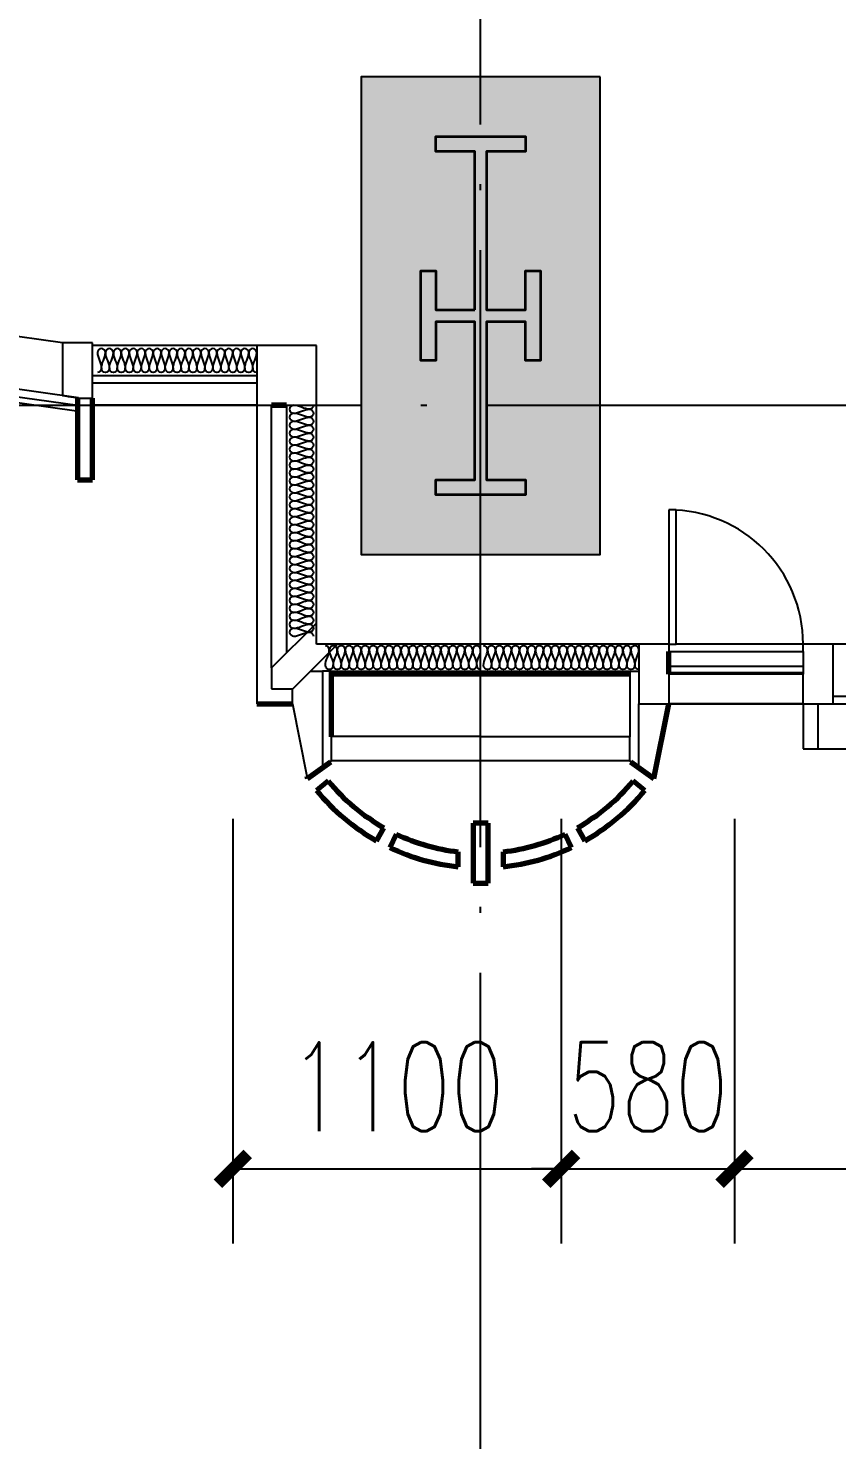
# Model space of a CAD drawing. Header units: millimetres. Extents: x 11476074 to 24729458, y -1239991 to 2813188.
# Drawn here: x 12563282 to 12565989, y 360649 to 365376 of the extents above; entities that cross this region are included whole.
import ezdxf

# ---------------------------------------------------------------- set-up
doc = ezdxf.new("R2010")
doc.units = ezdxf.units.MM
doc.header["$LTSCALE"] = 1000
doc.linetypes.add('DOTE', pattern=[2.42, 2, -0.2, 0.02, -0.2])
for name, color, linetype in [('A-ANNO-DIMS', 3, 'Continuous'), ('A-AXIS', 18, 'DOTE'), ('A-DETL-0001', 1, 'Continuous'), ('A-GLAZ', 4, 'Continuous'), ('G-RCZ-CONLine', 5, 'Continuous'), ('PUB_HATCH', 8, 'Continuous'), ('排水沟', 133, 'Continuous')]:
    doc.layers.add(name, color=color, linetype=linetype)
for name, color, linetype, lineweight in [('A-GENM', 2, 'Continuous', 70), ('A-GENM-PROJ', 2, 'Continuous', 25), ('A-GLAZ-PROJ', 2, 'Continuous', 25), ('钢柱', 51, 'Continuous', 35)]:
    doc.layers.add(name, color=color, linetype=linetype, lineweight=lineweight)
doc.styles.add('_TCH_DIM_T3', font='SIMPLEX', dxfattribs={"width": 0.705882, "bigfont": 'GBCBIG'})
doc.dimstyles.new('_TCH_ARCH&&100', dxfattribs={"dimtxt": 297.5, "dimasz": 100, "dimexe": 250, "dimexo": 300, "dimgap": 126.25, "dimtad": 1, "dimdec": 0, "dimzin": 0, "dimdsep": 46, "dimtxsty": '_TCH_DIM_T3', "dimblk": 'ARCHTICK', "dimcen": 0.09, "dimclrt": 7, "dimazin": 2, "dimtfac": 1, "dimtdec": 0, "dimtix": 1, "dimtmove": 2, "dimatfit": 3, "dimfxl": 0, "dimtolj": 1, "dimtzin": 0, "dimarcsym": 0})

# ---------------------------------------------------------------- blocks, each defined once
blk = doc.blocks.new('_ArchTick')
at = {"color": 0, "linetype": 'ByBlock', "const_width": 0.4}
blk.add_lwpolyline([(-0.5, -0.5), (0.5, 0.5)], dxfattribs=at)
blk = doc.blocks.new('*D5750')
at = {"layer": 'A-ANNO-DIMS', "color": 0, "lineweight": -2, "transparency": 16777216}
for p, q in [((12564246.9, 665133.9), (12564246.9, 663712.4)), ((12565346.7, 665133.9), (12565346.7, 663712.4)), ((12564246.9, 663962.4), (12565346.7, 663962.4))]:
    blk.add_line(p, q, dxfattribs=at)
at = {"layer": 'Defpoints', "color": 0, "transparency": 16777216}
for p in [(12564246.9, 665433.9), (12565346.7, 665433.9), (12565346.7, 663962.4)]:
    blk.add_point(p, dxfattribs=at)
at = {"layer": 'A-ANNO-DIMS', "color": 0, "lineweight": -2, "transparency": 16777216, "xscale": 100, "yscale": 100, "zscale": 100, "rotation": 180}
blk.add_blockref('_ArchTick', (12564246.9, 663962.4), dxfattribs=at)
at = {"layer": 'A-ANNO-DIMS', "color": 0, "lineweight": -2, "transparency": 16777216, "xscale": 100, "yscale": 100, "zscale": 100}
blk.add_blockref('_ArchTick', (12565346.7, 663962.4), dxfattribs=at)
at = {"layer": 'A-ANNO-DIMS', "color": 7, "transparency": 16777216, "insert": (12564796.8, 664237.4), "char_height": 297.5, "attachment_point": 5, "style": '_TCH_DIM_T3'}
blk.add_mtext('\\A1;1100', dxfattribs=at)
blk = doc.blocks.new('*D5751')
at = {"layer": 'A-ANNO-DIMS', "color": 0, "lineweight": -2, "transparency": 16777216}
for p, q in [((12565346.7, 665133.9), (12565346.7, 663712.4)), ((12565926.8, 665133.9), (12565926.8, 663712.4)), ((12565346.7, 663962.4), (12565246.7, 663962.4)), ((12565346.7, 663962.4), (12565926.8, 663962.4)), ((12565926.8, 663962.4), (12566026.8, 663962.4))]:
    blk.add_line(p, q, dxfattribs=at)
at = {"layer": 'Defpoints', "color": 0, "transparency": 16777216}
for p in [(12565346.7, 665433.9), (12565926.8, 665433.9), (12565926.8, 663962.4)]:
    blk.add_point(p, dxfattribs=at)
at = {"layer": 'A-ANNO-DIMS', "color": 0, "lineweight": -2, "transparency": 16777216, "xscale": 100, "yscale": 100, "zscale": 100}
blk.add_blockref('_ArchTick', (12565346.7, 663962.4), dxfattribs=at)
at = {"layer": 'A-ANNO-DIMS', "color": 0, "lineweight": -2, "transparency": 16777216, "xscale": 100, "yscale": 100, "zscale": 100, "rotation": 180}
blk.add_blockref('_ArchTick', (12565926.8, 663962.4), dxfattribs=at)
at = {"layer": 'A-ANNO-DIMS', "color": 7, "transparency": 16777216, "insert": (12565636.8, 664237.4), "char_height": 297.5, "attachment_point": 5, "style": '_TCH_DIM_T3'}
blk.add_mtext('\\A1;580', dxfattribs=at)
blk = doc.blocks.new('*D5752')
at = {"layer": 'A-ANNO-DIMS', "color": 0, "lineweight": -2, "transparency": 16777216}
for p, q in [((12565926.8, 665133.9), (12565926.8, 663712.4)), ((12567726.9, 665133.9), (12567726.9, 663712.4)), ((12565926.8, 663962.4), (12567726.9, 663962.4))]:
    blk.add_line(p, q, dxfattribs=at)
at = {"layer": 'Defpoints', "color": 0, "transparency": 16777216}
for p in [(12565926.8, 665433.9), (12567726.9, 665433.9), (12567726.9, 663962.4)]:
    blk.add_point(p, dxfattribs=at)
at = {"layer": 'A-ANNO-DIMS', "color": 0, "lineweight": -2, "transparency": 16777216, "xscale": 100, "yscale": 100, "zscale": 100, "rotation": 180}
blk.add_blockref('_ArchTick', (12565926.8, 663962.4), dxfattribs=at)
at = {"layer": 'A-ANNO-DIMS', "color": 0, "lineweight": -2, "transparency": 16777216, "xscale": 100, "yscale": 100, "zscale": 100}
blk.add_blockref('_ArchTick', (12567726.9, 663962.4), dxfattribs=at)
at = {"layer": 'A-ANNO-DIMS', "color": 7, "transparency": 16777216, "insert": (12566826.9, 664237.4), "char_height": 297.5, "attachment_point": 5, "style": '_TCH_DIM_T3'}
blk.add_mtext('\\A1;1800', dxfattribs=at)
blk = doc.blocks.new('FO-Exterior Column FULL - FO-Exterior Column FULL-V22-850_L52 HOTEL')
at = {"layer": 'A-GENM'}
for p, q in [((630, 100.1), (630, 175.3)), ((-500, 110.1), (-500, 100.4)), ((-500, -109.6), (-500, 110.1)), ((-500, 100.4), (500, 100.4)), ((580.2, -249.1), (630, 0.1)), ((-580.2, -249.1), (-502.1, -193.8)), ((502.1, -193.8), (580.2, -249.1)), ((-581.7, -241.4), (-580.2, -249.1)), ((-510.9, -257.6), (-549.6, -289.3)), ((549.6, -289.3), (510.9, -257.6)), ((-348.5, -458), (-324, -414.4)), ((25, -399.6), (-25, -399.6)), ((-25, -399.6), (-25, -599.6)), ((25, -599.6), (25, -399.6)), ((324, -414.4), (348.5, -458)), ((-282.7, -435.7), (-304, -480.9)), ((304, -480.9), (282.7, -435.7)), ((-75, -545.2), (-75, -494.9)), ((75, -494.9), (75, -545.2)), ((-25, -599.6), (25, -599.6))]:
    blk.add_line(p, q, dxfattribs=at)
for radius, start, end in [(661.1, 219.3893, 240.6554), (661.1, 299.3446, 320.6107), (711.1, 219.3894, 240.6554), (711.1, 299.3446, 320.6106), (661.1, 244.6842, 263.483), (661.1, 276.517, 295.3158), (711.1, 244.6842, 263.943), (711.1, 276.057, 295.3158)]:
    blk.add_arc((0, 161.9), radius, start, end, dxfattribs=at)
blk = doc.blocks.new('FO-Vision _ Louver_updated - 150 Spacing -HOTEL 1000 SPAN-4956676-850_L52 HOTEL')
at = {"layer": 'A-GENM-PROJ'}
blk.add_line((675, 0), (1125, 0), dxfattribs=at)
at = {"layer": 'A-GLAZ'}
for p, q in [((675, 150), (625, 150)), ((625, 150), (625, -0.1)), ((675, -0.1), (675, 150)), ((625, 0), (-1175, 0)), ((-1175, 0), (-1175, -25)), ((-1125, -25), (-1175, -25)), ((-1175, -25), (575, -25)), ((1125, -105), (675, -105)), ((675, -125), (1125, -125))]:
    blk.add_line(p, q, dxfattribs=at)
at = {"layer": 'A-GLAZ-PROJ'}
for p, q in [((-1175, 0), (-1175, 150)), ((625, 150), (-1175, 150)), ((-1125, -200), (575, -200))]:
    blk.add_line(p, q, dxfattribs=at)
blk = doc.blocks.new('FO-CORNER LOUVERS - FO-CORNER LOUVERS 1000-5059423-850_L52 HOTEL')
at = {"layer": 'A-GENM'}
for p, q in [((-600, -74.6), (-600, -350)), ((-550, -350), (-550, -75.7)), ((50, -99.9), (100, -99.9)), ((100, -99.9), (50, -99.9)), ((-600, -350), (-550, -350)), ((0, -1099.9), (120.3, -1099.9))]:
    blk.add_line(p, q, dxfattribs=at)
at = {"layer": 'A-GENM-PROJ'}
for p, q in [((-550, -24.9), (0, -24.9)), ((0, -99.9), (-550, -99.9))]:
    blk.add_line(p, q, dxfattribs=at)
blk = doc.blocks.new('FO-Vision Panels-Corner - Regular 2-4578217-850_L52 HOTEL')
at = {"layer": 'A-GLAZ-PROJ'}
for p, q in [((-845.4, 0), (-845.4, 20)), ((-845.4, 20), (845.4, 20)), ((845.4, 20), (845.4, 0))]:
    blk.add_line(p, q, dxfattribs=at)
blk = doc.blocks.new('FO-Vision Panels-Corner - Regular 2-V24-850_L52 HOTEL')
at = {"layer": 'A-GLAZ'}
for p, q in [((845.4, 0), (-845.4, 0)), ((-845.4, 0), (-845.4, -25)), ((845.4, -25), (845.4, 0)), ((-810.4, -25), (-845.4, -25)), ((-845.4, -25), (845.4, -25)), ((845.4, -25), (810.4, -25)), ((845.4, -26.4), (845.4, -25))]:
    blk.add_line(p, q, dxfattribs=at)
at = {"layer": 'A-GLAZ-PROJ'}
for p, q in [((-845.4, 0), (-845.4, 20)), ((-845.4, 20), (845.4, 20)), ((845.4, 20), (845.4, 0)), ((-766.6, -200), (766.6, -200))]:
    blk.add_line(p, q, dxfattribs=at)
blk = doc.blocks.new('GP_POLY FOSHAN_SHELL_rvt-2-200_L05-13_ 16-25')
at = {"layer": 'A-DETL-0001'}
for p, q in [((-56500, 17709.2), (-56600, 17709.2)), ((-56600, 17709.2), (-56600, 17532.4)), ((-56500, 17524.3), (-56500, 17709.2)), ((-55950, 17699.9), (-56500, 17699.9)), ((-55750, 17700), (-55950, 17700)), ((-55950, 17700), (-55950, 17500)), ((-55750, 17500), (-55750, 17700)), ((-56500, 17600), (-55950, 17600)), ((-56600, 17532.4), (-56542.5, 17524.3)), ((-56542.5, 17524.3), (-56500, 17524.3)), ((-55950, 17500), (-55750, 17500)), ((-55950, 17500), (-55950, 16500.1)), ((-55900, 16620.7), (-55900, 17500)), ((-55850, 17500), (-55850, 16670.8)), ((-55750, 16770.8), (-55750, 17500)), ((-54569.9, 17149.9), (-54569.9, 16700)), ((-54545.1, 17149.9), (-54569.9, 17149.9)), ((-54545.1, 16700), (-54545.1, 17149.9)), ((-55750, 16770.8), (-55900, 16620.7)), ((-55750, 16700), (-55750, 16770.8)), ((-55829.2, 16550.1), (-55679.2, 16700)), ((-55679.2, 16700), (-55750, 16700)), ((-55199.9, 16700), (-55679.2, 16700)), ((-54670, 16700), (-55199.9, 16700)), ((-54570, 16700), (-54670, 16700)), ((-54670, 16700), (-54670, 16500)), ((-54570, 16700), (-54570, 16675.3)), ((-54569.9, 16700), (-54545.1, 16700)), ((-54120, 16700), (-54545.1, 16700)), ((-54020, 16700), (-54120, 16700)), ((-54120, 16675.3), (-54120, 16700)), ((-54020, 16500), (-54020, 16700)), ((-54570, 16600), (-54570, 16675.3)), ((-54570, 16675.3), (-54120, 16675.3)), ((-54120, 16675.3), (-54120, 16600)), ((-55900, 16620.7), (-55900, 16550.1)), ((-55769.2, 16610), (-55729.9, 16610)), ((-55700, 16610), (-55729.9, 16610)), ((-55729.9, 16610), (-55729.9, 16286.6)), ((-55700, 16610), (-55199.9, 16610)), ((-55700, 16390.4), (-55700, 16610)), ((-55199.9, 16610), (-54670, 16610)), ((-54699.9, 16610), (-54699.9, 16390.3)), ((-54120, 16600), (-54570, 16600)), ((-54570, 16600), (-54570, 16500)), ((-54120, 16500), (-54120, 16600)), ((-55900, 16550.1), (-55829.2, 16550.1)), ((-55829.9, 16500.1), (-55829.9, 16550.1)), ((-55950, 16500.1), (-55829.9, 16500.1)), ((-55829.9, 16500.4), (-55781.6, 16258.5)), ((-54670, 16286.6), (-54670, 16500)), ((-54670, 16500), (-54570, 16500)), ((-54570, 16500), (-54120, 16500)), ((-54120, 16500), (-54020, 16500)), ((-55200, 16390.4), (-55700, 16390.4)), ((-55700, 16390.4), (-55700, 16310.4)), ((-54699.9, 16390.3), (-55199.9, 16390.3)), ((-54699.9, 16310.3), (-54699.9, 16390.3)), ((-55729.9, 16286.6), (-55700, 16307.8)), ((-55700, 16307.8), (-55700, 16310.4)), ((-55700, 16310.4), (-55200, 16310.4)), ((-55199.9, 16310.3), (-54699.9, 16310.3)), ((-54699.9, 16310.3), (-54699.9, 16307.8)), ((-54699.9, 16307.8), (-54670, 16286.6)), ((-55773.8, 16255.4), (-55729.9, 16286.5))]:
    blk.add_line(p, q, dxfattribs=at)
for centre, radius, start, end in [((-54570, 16700), 449.9, 0, 89.9851), ((-55776.7, 16259.5), 5, 191.2853, 305.3214)]:
    blk.add_arc(centre, radius, start, end, dxfattribs=at)
for points in [[(-56456.7, 17676.6), (-56456.7, 17682.9), (-56470, 17697), (-56483.3, 17682.9), (-56483.3, 17676.6)], [(-56430, 17676.6), (-56430, 17682.9), (-56443.3, 17697), (-56456.7, 17682.9), (-56456.7, 17676.6)], [(-56403.3, 17676.6), (-56403.3, 17682.9), (-56416.7, 17697), (-56430, 17682.9), (-56430, 17676.6)], [(-56376.7, 17676.6), (-56376.7, 17682.9), (-56390, 17697), (-56403.3, 17682.9), (-56403.3, 17676.6)], [(-56350, 17676.6), (-56350, 17682.9), (-56363.3, 17697), (-56376.7, 17682.9), (-56376.7, 17676.6)], [(-56323.3, 17676.6), (-56323.3, 17682.9), (-56336.7, 17697), (-56350, 17682.9), (-56350, 17676.6)], [(-56296.7, 17676.6), (-56296.7, 17682.9), (-56310, 17697), (-56323.3, 17682.9), (-56323.3, 17676.6)], [(-56270, 17676.6), (-56270, 17682.9), (-56283.3, 17697), (-56296.7, 17682.9), (-56296.7, 17676.6)], [(-56243.3, 17676.6), (-56243.3, 17682.9), (-56256.7, 17697), (-56270, 17682.9), (-56270, 17676.6)], [(-56216.7, 17676.6), (-56216.7, 17682.9), (-56230, 17697), (-56243.3, 17682.9), (-56243.3, 17676.6)], [(-56190, 17676.6), (-56190, 17682.9), (-56203.3, 17697), (-56216.7, 17682.9), (-56216.7, 17676.6)], [(-56163.3, 17676.6), (-56163.3, 17682.9), (-56176.7, 17697), (-56190, 17682.9), (-56190, 17676.6)], [(-56136.7, 17676.6), (-56136.7, 17682.9), (-56150, 17697), (-56163.3, 17682.9), (-56163.3, 17676.6)], [(-56110, 17676.6), (-56110, 17682.9), (-56123.3, 17697), (-56136.7, 17682.9), (-56136.7, 17676.6)], [(-56083.3, 17676.6), (-56083.3, 17682.9), (-56096.7, 17697), (-56110, 17682.9), (-56110, 17676.6)], [(-56056.7, 17676.6), (-56056.7, 17682.9), (-56070, 17697), (-56083.3, 17682.9), (-56083.3, 17676.6)], [(-56030, 17676.6), (-56030, 17682.9), (-56043.3, 17697), (-56056.7, 17682.9), (-56056.7, 17676.6)], [(-56003.3, 17676.6), (-56003.3, 17682.9), (-56016.7, 17697), (-56030, 17682.9), (-56030, 17676.6)], [(-55976.7, 17676.6), (-55976.7, 17682.9), (-55990, 17697), (-56003.3, 17682.9), (-56003.3, 17676.6)], [(-55950, 17676.6), (-55950, 17682.9), (-55963.3, 17697), (-55976.7, 17682.9), (-55976.7, 17676.6)], [(-56483.3, 17676.6), (-56483.3, 17658.3), (-56470, 17641.6), (-56470, 17623.3)], [(-56470, 17623.3), (-56470, 17641.6), (-56456.7, 17658.3), (-56456.7, 17676.6)], [(-56456.7, 17676.6), (-56456.7, 17658.3), (-56443.3, 17641.6), (-56443.3, 17623.3)], [(-56443.3, 17623.3), (-56443.3, 17641.6), (-56430, 17658.3), (-56430, 17676.6)], [(-56430, 17676.6), (-56430, 17658.3), (-56416.7, 17641.6), (-56416.7, 17623.3)], [(-56416.7, 17623.3), (-56416.7, 17641.6), (-56403.3, 17658.3), (-56403.3, 17676.6)], [(-56403.3, 17676.6), (-56403.3, 17658.3), (-56390, 17641.6), (-56390, 17623.3)], [(-56390, 17623.3), (-56390, 17641.6), (-56376.7, 17658.3), (-56376.7, 17676.6)], [(-56376.7, 17676.6), (-56376.7, 17658.3), (-56363.3, 17641.6), (-56363.3, 17623.3)], [(-56363.3, 17623.3), (-56363.3, 17641.6), (-56350, 17658.3), (-56350, 17676.6)], [(-56350, 17676.6), (-56350, 17658.3), (-56336.7, 17641.6), (-56336.7, 17623.3)], [(-56336.7, 17623.3), (-56336.7, 17641.6), (-56323.3, 17658.3), (-56323.3, 17676.6)], [(-56323.3, 17676.6), (-56323.3, 17658.3), (-56310, 17641.6), (-56310, 17623.3)], [(-56310, 17623.3), (-56310, 17641.6), (-56296.7, 17658.3), (-56296.7, 17676.6)], [(-56296.7, 17676.6), (-56296.7, 17658.3), (-56283.3, 17641.6), (-56283.3, 17623.3)], [(-56283.3, 17623.3), (-56283.3, 17641.6), (-56270, 17658.3), (-56270, 17676.6)], [(-56270, 17676.6), (-56270, 17658.3), (-56256.7, 17641.6), (-56256.7, 17623.3)], [(-56256.7, 17623.3), (-56256.7, 17641.6), (-56243.3, 17658.3), (-56243.3, 17676.6)], [(-56243.3, 17676.6), (-56243.3, 17658.3), (-56230, 17641.6), (-56230, 17623.3)], [(-56230, 17623.3), (-56230, 17641.6), (-56216.7, 17658.3), (-56216.7, 17676.6)], [(-56216.7, 17676.6), (-56216.7, 17658.3), (-56203.3, 17641.6), (-56203.3, 17623.3)], [(-56203.3, 17623.3), (-56203.3, 17641.6), (-56190, 17658.3), (-56190, 17676.6)], [(-56190, 17676.6), (-56190, 17658.3), (-56176.7, 17641.6), (-56176.7, 17623.3)], [(-56176.7, 17623.3), (-56176.7, 17641.6), (-56163.3, 17658.3), (-56163.3, 17676.6)], [(-56163.3, 17676.6), (-56163.3, 17658.3), (-56150, 17641.6), (-56150, 17623.3)], [(-56150, 17623.3), (-56150, 17641.6), (-56136.7, 17658.3), (-56136.7, 17676.6)], [(-56136.7, 17676.6), (-56136.7, 17658.3), (-56123.3, 17641.6), (-56123.3, 17623.3)], [(-56123.3, 17623.3), (-56123.3, 17641.6), (-56110, 17658.3), (-56110, 17676.6)], [(-56110, 17676.6), (-56110, 17658.3), (-56096.7, 17641.6), (-56096.7, 17623.3)], [(-56096.7, 17623.3), (-56096.7, 17641.6), (-56083.3, 17658.3), (-56083.3, 17676.6)], [(-56083.3, 17676.6), (-56083.3, 17658.3), (-56070, 17641.6), (-56070, 17623.3)], [(-56070, 17623.3), (-56070, 17641.6), (-56056.7, 17658.3), (-56056.7, 17676.6)], [(-56056.7, 17676.6), (-56056.7, 17658.3), (-56043.3, 17641.6), (-56043.3, 17623.3)], [(-56043.3, 17623.3), (-56043.3, 17641.6), (-56030, 17658.3), (-56030, 17676.6)], [(-56030, 17676.6), (-56030, 17658.3), (-56016.7, 17641.6), (-56016.7, 17623.3)], [(-56016.7, 17623.3), (-56016.7, 17641.6), (-56003.3, 17658.3), (-56003.3, 17676.6)], [(-56003.3, 17676.6), (-56003.3, 17658.3), (-55990, 17641.6), (-55990, 17623.3)], [(-55990, 17623.3), (-55990, 17641.6), (-55976.7, 17658.3), (-55976.7, 17676.6)], [(-55976.7, 17676.6), (-55976.7, 17658.3), (-55963.3, 17641.6), (-55963.3, 17623.3)], [(-55963.3, 17623.3), (-55963.3, 17641.6), (-55950, 17658.3), (-55950, 17676.6)], [(-56470, 17623.3), (-56470, 17617), (-56477, 17610), (-56483.3, 17610)], [(-56443.3, 17623.3), (-56443.3, 17617), (-56456.7, 17602.9), (-56470, 17617), (-56470, 17623.3)], [(-56416.7, 17623.3), (-56416.7, 17617), (-56430, 17602.9), (-56443.3, 17617), (-56443.3, 17623.3)], [(-56390, 17623.3), (-56390, 17617), (-56403.3, 17602.9), (-56416.7, 17617), (-56416.7, 17623.3)], [(-56363.3, 17623.3), (-56363.3, 17617), (-56376.7, 17602.9), (-56390, 17617), (-56390, 17623.3)], [(-56336.7, 17623.3), (-56336.7, 17617), (-56350, 17602.9), (-56363.3, 17617), (-56363.3, 17623.3)], [(-56310, 17623.3), (-56310, 17617), (-56323.3, 17602.9), (-56336.7, 17617), (-56336.7, 17623.3)], [(-56283.3, 17623.3), (-56283.3, 17617), (-56296.7, 17602.9), (-56310, 17617), (-56310, 17623.3)], [(-56256.7, 17623.3), (-56256.7, 17617), (-56270, 17602.9), (-56283.3, 17617), (-56283.3, 17623.3)], [(-56230, 17623.3), (-56230, 17617), (-56243.3, 17602.9), (-56256.7, 17617), (-56256.7, 17623.3)], [(-56203.3, 17623.3), (-56203.3, 17617), (-56216.7, 17602.9), (-56230, 17617), (-56230, 17623.3)], [(-56176.7, 17623.3), (-56176.7, 17617), (-56190, 17602.9), (-56203.3, 17617), (-56203.3, 17623.3)], [(-56150, 17623.3), (-56150, 17617), (-56163.3, 17602.9), (-56176.7, 17617), (-56176.7, 17623.3)], [(-56123.3, 17623.3), (-56123.3, 17617), (-56136.7, 17602.9), (-56150, 17617), (-56150, 17623.3)], [(-56096.7, 17623.3), (-56096.7, 17617), (-56110, 17602.9), (-56123.3, 17617), (-56123.3, 17623.3)], [(-56070, 17623.3), (-56070, 17617), (-56083.3, 17602.9), (-56096.7, 17617), (-56096.7, 17623.3)], [(-56043.3, 17623.3), (-56043.3, 17617), (-56056.7, 17602.9), (-56070, 17617), (-56070, 17623.3)], [(-56016.7, 17623.3), (-56016.7, 17617), (-56030, 17602.9), (-56043.3, 17617), (-56043.3, 17623.3)], [(-55990, 17623.3), (-55990, 17617), (-56003.3, 17602.9), (-56016.7, 17617), (-56016.7, 17623.3)], [(-55963.3, 17623.3), (-55963.3, 17617), (-55976.7, 17602.9), (-55990, 17617), (-55990, 17623.3)], [(-55950, 17610), (-55956.3, 17610), (-55963.3, 17617), (-55963.3, 17623.3)], [(-55826.6, 17500), (-55832.9, 17500), (-55847, 17486.7), (-55832.9, 17473.4), (-55826.6, 17473.4)], [(-55773.3, 17486.7), (-55791.6, 17486.7), (-55808.3, 17500), (-55826.6, 17500)], [(-55760, 17500), (-55760, 17493.8), (-55767, 17486.7), (-55773.3, 17486.7)], [(-55826.6, 17473.4), (-55832.9, 17473.4), (-55847, 17460), (-55832.9, 17446.7), (-55826.6, 17446.7)], [(-55826.6, 17446.7), (-55832.9, 17446.7), (-55847, 17433.4), (-55832.9, 17420), (-55826.6, 17420)], [(-55826.6, 17473.4), (-55808.3, 17473.4), (-55791.6, 17486.7), (-55773.3, 17486.7)], [(-55773.3, 17460), (-55791.6, 17460), (-55808.3, 17473.4), (-55826.6, 17473.4)], [(-55826.6, 17446.7), (-55808.3, 17446.7), (-55791.6, 17460), (-55773.3, 17460)], [(-55773.3, 17433.4), (-55791.6, 17433.4), (-55808.3, 17446.7), (-55826.6, 17446.7)], [(-55773.3, 17486.7), (-55767, 17486.7), (-55752.9, 17473.4), (-55767, 17460), (-55773.3, 17460)], [(-55773.3, 17460), (-55767, 17460), (-55752.9, 17446.7), (-55767, 17433.4), (-55773.3, 17433.4)], [(-55826.6, 17420), (-55832.9, 17420), (-55847, 17406.7), (-55832.9, 17393.4), (-55826.6, 17393.4)], [(-55826.6, 17420), (-55808.3, 17420), (-55791.6, 17433.4), (-55773.3, 17433.4)], [(-55773.3, 17406.7), (-55791.6, 17406.7), (-55808.3, 17420), (-55826.6, 17420)], [(-55826.6, 17393.4), (-55808.3, 17393.4), (-55791.6, 17406.7), (-55773.3, 17406.7)], [(-55773.3, 17433.4), (-55767, 17433.4), (-55752.9, 17420), (-55767, 17406.7), (-55773.3, 17406.7)], [(-55773.3, 17406.7), (-55767, 17406.7), (-55752.9, 17393.4), (-55767, 17380), (-55773.3, 17380)], [(-55826.6, 17393.4), (-55832.9, 17393.4), (-55847, 17380), (-55832.9, 17366.7), (-55826.6, 17366.7)], [(-55826.6, 17366.7), (-55832.9, 17366.7), (-55847, 17353.4), (-55832.9, 17340), (-55826.6, 17340)], [(-55773.3, 17380), (-55791.6, 17380), (-55808.3, 17393.4), (-55826.6, 17393.4)], [(-55826.6, 17366.7), (-55808.3, 17366.7), (-55791.6, 17380), (-55773.3, 17380)], [(-55773.3, 17353.4), (-55791.6, 17353.4), (-55808.3, 17366.7), (-55826.6, 17366.7)], [(-55826.6, 17340), (-55808.3, 17340), (-55791.6, 17353.4), (-55773.3, 17353.4)], [(-55773.3, 17380), (-55767, 17380), (-55752.9, 17366.7), (-55767, 17353.4), (-55773.3, 17353.4)], [(-55773.3, 17353.4), (-55767, 17353.4), (-55752.9, 17340), (-55767, 17326.7), (-55773.3, 17326.7)], [(-55826.6, 17340), (-55832.9, 17340), (-55847, 17326.7), (-55832.9, 17313.4), (-55826.6, 17313.4)], [(-55826.6, 17313.4), (-55832.9, 17313.4), (-55847, 17300), (-55832.9, 17286.7), (-55826.6, 17286.7)], [(-55773.3, 17326.7), (-55791.6, 17326.7), (-55808.3, 17340), (-55826.6, 17340)], [(-55826.6, 17313.4), (-55808.3, 17313.4), (-55791.6, 17326.7), (-55773.3, 17326.7)], [(-55773.3, 17300), (-55791.6, 17300), (-55808.3, 17313.4), (-55826.6, 17313.4)], [(-55773.3, 17326.7), (-55767, 17326.7), (-55752.9, 17313.4), (-55767, 17300), (-55773.3, 17300)], [(-55826.6, 17286.7), (-55832.9, 17286.7), (-55847, 17273.4), (-55832.9, 17260), (-55826.6, 17260)], [(-55826.6, 17260), (-55832.9, 17260), (-55847, 17246.7), (-55832.9, 17233.4), (-55826.6, 17233.4)], [(-55826.6, 17286.7), (-55808.3, 17286.7), (-55791.6, 17300), (-55773.3, 17300)], [(-55773.3, 17273.4), (-55791.6, 17273.4), (-55808.3, 17286.7), (-55826.6, 17286.7)], [(-55826.6, 17260), (-55808.3, 17260), (-55791.6, 17273.4), (-55773.3, 17273.4)], [(-55773.3, 17246.7), (-55791.6, 17246.7), (-55808.3, 17260), (-55826.6, 17260)], [(-55773.3, 17300), (-55767, 17300), (-55752.9, 17286.7), (-55767, 17273.4), (-55773.3, 17273.4)], [(-55773.3, 17273.4), (-55767, 17273.4), (-55752.9, 17260), (-55767, 17246.7), (-55773.3, 17246.7)], [(-55826.6, 17233.4), (-55832.9, 17233.4), (-55847, 17220), (-55832.9, 17206.7), (-55826.6, 17206.7)], [(-55826.6, 17206.7), (-55832.9, 17206.7), (-55847, 17193.4), (-55832.9, 17180), (-55826.6, 17180)], [(-55826.6, 17233.4), (-55808.3, 17233.4), (-55791.6, 17246.7), (-55773.3, 17246.7)], [(-55773.3, 17220), (-55791.6, 17220), (-55808.3, 17233.4), (-55826.6, 17233.4)], [(-55826.6, 17206.7), (-55808.3, 17206.7), (-55791.6, 17220), (-55773.3, 17220)], [(-55773.3, 17193.4), (-55791.6, 17193.4), (-55808.3, 17206.7), (-55826.6, 17206.7)], [(-55773.3, 17246.7), (-55767, 17246.7), (-55752.9, 17233.4), (-55767, 17220), (-55773.3, 17220)], [(-55773.3, 17220), (-55767, 17220), (-55752.9, 17206.7), (-55767, 17193.4), (-55773.3, 17193.4)], [(-55826.6, 17180), (-55832.9, 17180), (-55847, 17166.7), (-55832.9, 17153.4), (-55826.6, 17153.4)], [(-55826.6, 17180), (-55808.3, 17180), (-55791.6, 17193.4), (-55773.3, 17193.4)], [(-55773.3, 17166.7), (-55791.6, 17166.7), (-55808.3, 17180), (-55826.6, 17180)], [(-55826.6, 17153.4), (-55808.3, 17153.4), (-55791.6, 17166.7), (-55773.3, 17166.7)], [(-55773.3, 17193.4), (-55767, 17193.4), (-55752.9, 17180), (-55767, 17166.7), (-55773.3, 17166.7)], [(-55773.3, 17166.7), (-55767, 17166.7), (-55752.9, 17153.4), (-55767, 17140), (-55773.3, 17140)], [(-55826.6, 17153.4), (-55832.9, 17153.4), (-55847, 17140), (-55832.9, 17126.7), (-55826.6, 17126.7)], [(-55826.6, 17126.7), (-55832.9, 17126.7), (-55847, 17113.4), (-55832.9, 17100), (-55826.6, 17100)], [(-55773.3, 17140), (-55791.6, 17140), (-55808.3, 17153.4), (-55826.6, 17153.4)], [(-55826.6, 17126.7), (-55808.3, 17126.7), (-55791.6, 17140), (-55773.3, 17140)], [(-55773.3, 17113.4), (-55791.6, 17113.4), (-55808.3, 17126.7), (-55826.6, 17126.7)], [(-55826.6, 17100), (-55808.3, 17100), (-55791.6, 17113.4), (-55773.3, 17113.4)], [(-55773.3, 17140), (-55767, 17140), (-55752.9, 17126.7), (-55767, 17113.4), (-55773.3, 17113.4)], [(-55773.3, 17113.4), (-55767, 17113.4), (-55752.9, 17100), (-55767, 17086.7), (-55773.3, 17086.7)], [(-55826.6, 17100), (-55832.9, 17100), (-55847, 17086.7), (-55832.9, 17073.4), (-55826.6, 17073.4)], [(-55826.6, 17073.4), (-55832.9, 17073.4), (-55847, 17060), (-55832.9, 17046.7), (-55826.6, 17046.7)], [(-55773.3, 17086.7), (-55791.6, 17086.7), (-55808.3, 17100), (-55826.6, 17100)], [(-55826.6, 17073.4), (-55808.3, 17073.4), (-55791.6, 17086.7), (-55773.3, 17086.7)], [(-55773.3, 17060), (-55791.6, 17060), (-55808.3, 17073.4), (-55826.6, 17073.4)], [(-55773.3, 17086.7), (-55767, 17086.7), (-55752.9, 17073.4), (-55767, 17060), (-55773.3, 17060)], [(-55826.6, 17046.7), (-55832.9, 17046.7), (-55847, 17033.4), (-55832.9, 17020), (-55826.6, 17020)], [(-55826.6, 17020), (-55832.9, 17020), (-55847, 17006.7), (-55832.9, 16993.4), (-55826.6, 16993.4)], [(-55826.6, 17046.7), (-55808.3, 17046.7), (-55791.6, 17060), (-55773.3, 17060)], [(-55773.3, 17033.4), (-55791.6, 17033.4), (-55808.3, 17046.7), (-55826.6, 17046.7)], [(-55826.6, 17020), (-55808.3, 17020), (-55791.6, 17033.4), (-55773.3, 17033.4)], [(-55773.3, 17006.7), (-55791.6, 17006.7), (-55808.3, 17020), (-55826.6, 17020)], [(-55773.3, 17060), (-55767, 17060), (-55752.9, 17046.7), (-55767, 17033.4), (-55773.3, 17033.4)], [(-55773.3, 17033.4), (-55767, 17033.4), (-55752.9, 17020), (-55767, 17006.7), (-55773.3, 17006.7)], [(-55826.6, 16993.4), (-55832.9, 16993.4), (-55847, 16980), (-55832.9, 16966.7), (-55826.6, 16966.7)], [(-55826.6, 16993.4), (-55808.3, 16993.4), (-55791.6, 17006.7), (-55773.3, 17006.7)], [(-55773.3, 16980), (-55791.6, 16980), (-55808.3, 16993.4), (-55826.6, 16993.4)], [(-55826.6, 16966.7), (-55808.3, 16966.7), (-55791.6, 16980), (-55773.3, 16980)], [(-55773.3, 17006.7), (-55767, 17006.7), (-55752.9, 16993.4), (-55767, 16980), (-55773.3, 16980)], [(-55773.3, 16980), (-55767, 16980), (-55752.9, 16966.7), (-55767, 16953.4), (-55773.3, 16953.4)], [(-55826.6, 16966.7), (-55832.9, 16966.7), (-55847, 16953.4), (-55832.9, 16940), (-55826.6, 16940)], [(-55826.6, 16940), (-55832.9, 16940), (-55847, 16926.7), (-55832.9, 16913.4), (-55826.6, 16913.4)], [(-55773.3, 16953.4), (-55791.6, 16953.4), (-55808.3, 16966.7), (-55826.6, 16966.7)], [(-55826.6, 16940), (-55808.3, 16940), (-55791.6, 16953.4), (-55773.3, 16953.4)], [(-55773.3, 16926.7), (-55791.6, 16926.7), (-55808.3, 16940), (-55826.6, 16940)], [(-55826.6, 16913.4), (-55808.3, 16913.4), (-55791.6, 16926.7), (-55773.3, 16926.7)], [(-55773.3, 16953.4), (-55767, 16953.4), (-55752.9, 16940), (-55767, 16926.7), (-55773.3, 16926.7)], [(-55773.3, 16926.7), (-55767, 16926.7), (-55752.9, 16913.4), (-55767, 16900), (-55773.3, 16900)], [(-55826.6, 16913.4), (-55832.9, 16913.4), (-55847, 16900), (-55832.9, 16886.7), (-55826.6, 16886.7)], [(-55826.6, 16886.7), (-55832.9, 16886.7), (-55847, 16873.4), (-55832.9, 16860), (-55826.6, 16860)], [(-55773.3, 16900), (-55791.6, 16900), (-55808.3, 16913.4), (-55826.6, 16913.4)], [(-55826.6, 16886.7), (-55808.3, 16886.7), (-55791.6, 16900), (-55773.3, 16900)], [(-55773.3, 16873.4), (-55791.6, 16873.4), (-55808.3, 16886.7), (-55826.6, 16886.7)], [(-55773.3, 16900), (-55767, 16900), (-55752.9, 16886.7), (-55767, 16873.4), (-55773.3, 16873.4)], [(-55826.6, 16860), (-55832.9, 16860), (-55847, 16846.7), (-55832.9, 16833.4), (-55826.6, 16833.4)], [(-55826.6, 16833.4), (-55832.9, 16833.4), (-55847, 16820), (-55832.9, 16806.7), (-55826.6, 16806.7)], [(-55826.6, 16860), (-55808.3, 16860), (-55791.6, 16873.4), (-55773.3, 16873.4)], [(-55773.3, 16846.7), (-55791.6, 16846.7), (-55808.3, 16860), (-55826.6, 16860)], [(-55826.6, 16833.4), (-55808.3, 16833.4), (-55791.6, 16846.7), (-55773.3, 16846.7)], [(-55773.3, 16820), (-55791.6, 16820), (-55808.3, 16833.4), (-55826.6, 16833.4)], [(-55773.3, 16873.4), (-55767, 16873.4), (-55752.9, 16860), (-55767, 16846.7), (-55773.3, 16846.7)], [(-55773.3, 16846.7), (-55767, 16846.7), (-55752.9, 16833.4), (-55767, 16820), (-55773.3, 16820)], [(-55826.6, 16806.7), (-55832.9, 16806.7), (-55847, 16793.4), (-55832.9, 16780), (-55826.6, 16780)], [(-55826.6, 16806.7), (-55808.3, 16806.7), (-55791.6, 16820), (-55773.3, 16820)], [(-55773.3, 16793.4), (-55791.6, 16793.4), (-55808.3, 16806.7), (-55826.6, 16806.7)], [(-55826.6, 16780), (-55808.3, 16780), (-55791.6, 16793.4), (-55773.3, 16793.4)], [(-55773.3, 16820), (-55767, 16820), (-55752.9, 16806.7), (-55767, 16793.4), (-55773.3, 16793.4)], [(-55773.3, 16793.4), (-55767, 16793.4), (-55752.9, 16780), (-55767, 16766.7), (-55773.3, 16766.7)], [(-55826.6, 16780), (-55832.9, 16780), (-55847, 16766.7), (-55832.9, 16753.4), (-55826.6, 16753.4)], [(-55826.6, 16753.4), (-55832.9, 16753.4), (-55847, 16740), (-55832.9, 16726.7), (-55826.6, 16726.7)], [(-55773.3, 16766.7), (-55791.6, 16766.7), (-55808.3, 16780), (-55826.6, 16780)], [(-55826.6, 16753.4), (-55808.3, 16753.4), (-55791.6, 16766.7), (-55773.3, 16766.7)], [(-55773.3, 16740), (-55791.6, 16740), (-55808.3, 16753.4), (-55826.6, 16753.4)], [(-55826.6, 16726.7), (-55808.3, 16726.7), (-55791.6, 16740), (-55773.3, 16740)], [(-55773.3, 16766.7), (-55767, 16766.7), (-55752.9, 16753.4), (-55767, 16740), (-55773.3, 16740)], [(-55773.3, 16740), (-55767, 16740), (-55760, 16733), (-55760, 16726.7)], [(-55706.7, 16681.7), (-55706.7, 16688), (-55713.7, 16695), (-55720, 16695)], [(-55680, 16681.7), (-55680, 16688), (-55693.3, 16702.1), (-55706.7, 16688), (-55706.7, 16681.7)], [(-55653.3, 16681.7), (-55653.3, 16688), (-55666.7, 16702.1), (-55680, 16688), (-55680, 16681.7)], [(-55626.7, 16681.7), (-55626.7, 16688), (-55640, 16702.1), (-55653.3, 16688), (-55653.3, 16681.7)], [(-55600, 16681.7), (-55600, 16688), (-55613.3, 16702.1), (-55626.7, 16688), (-55626.7, 16681.7)], [(-55573.3, 16681.7), (-55573.3, 16688), (-55586.7, 16702.1), (-55600, 16688), (-55600, 16681.7)], [(-55546.7, 16681.7), (-55546.7, 16688), (-55560, 16702.1), (-55573.3, 16688), (-55573.3, 16681.7)], [(-55520, 16681.7), (-55520, 16688), (-55533.3, 16702.1), (-55546.7, 16688), (-55546.7, 16681.7)], [(-55493.3, 16681.7), (-55493.3, 16688), (-55506.7, 16702.1), (-55520, 16688), (-55520, 16681.7)], [(-55466.7, 16681.7), (-55466.7, 16688), (-55480, 16702.1), (-55493.3, 16688), (-55493.3, 16681.7)], [(-55440, 16681.7), (-55440, 16688), (-55453.3, 16702.1), (-55466.7, 16688), (-55466.7, 16681.7)], [(-55413.3, 16681.7), (-55413.3, 16688), (-55426.7, 16702.1), (-55440, 16688), (-55440, 16681.7)], [(-55386.7, 16681.7), (-55386.7, 16688), (-55400, 16702.1), (-55413.3, 16688), (-55413.3, 16681.7)], [(-55360, 16681.7), (-55360, 16688), (-55373.3, 16702.1), (-55386.7, 16688), (-55386.7, 16681.7)], [(-55333.3, 16681.7), (-55333.3, 16688), (-55346.7, 16702.1), (-55360, 16688), (-55360, 16681.7)], [(-55306.7, 16681.7), (-55306.7, 16688), (-55320, 16702.1), (-55333.3, 16688), (-55333.3, 16681.7)], [(-55280, 16681.7), (-55280, 16688), (-55293.3, 16702.1), (-55306.7, 16688), (-55306.7, 16681.7)], [(-55253.3, 16681.7), (-55253.3, 16688), (-55266.7, 16702.1), (-55280, 16688), (-55280, 16681.7)], [(-55226.7, 16681.7), (-55226.7, 16688), (-55240, 16702.1), (-55253.3, 16688), (-55253.3, 16681.7)], [(-55200, 16681.7), (-55200, 16688), (-55213.3, 16702.1), (-55226.7, 16688), (-55226.7, 16681.7)], [(-55176.7, 16681.7), (-55176.7, 16688), (-55183.7, 16695), (-55190, 16695)], [(-55150, 16681.7), (-55150, 16688), (-55163.3, 16702.1), (-55176.7, 16688), (-55176.7, 16681.7)], [(-55123.3, 16681.7), (-55123.3, 16688), (-55136.7, 16702.1), (-55150, 16688), (-55150, 16681.7)], [(-55096.7, 16681.7), (-55096.7, 16688), (-55110, 16702.1), (-55123.3, 16688), (-55123.3, 16681.7)], [(-55070, 16681.7), (-55070, 16688), (-55083.3, 16702.1), (-55096.7, 16688), (-55096.7, 16681.7)], [(-55043.3, 16681.7), (-55043.3, 16688), (-55056.7, 16702.1), (-55070, 16688), (-55070, 16681.7)], [(-55016.7, 16681.7), (-55016.7, 16688), (-55030, 16702.1), (-55043.3, 16688), (-55043.3, 16681.7)], [(-54990, 16681.7), (-54990, 16688), (-55003.3, 16702.1), (-55016.7, 16688), (-55016.7, 16681.7)], [(-54963.3, 16681.7), (-54963.3, 16688), (-54976.7, 16702.1), (-54990, 16688), (-54990, 16681.7)], [(-54936.7, 16681.7), (-54936.7, 16688), (-54950, 16702.1), (-54963.3, 16688), (-54963.3, 16681.7)], [(-54910, 16681.7), (-54910, 16688), (-54923.3, 16702.1), (-54936.7, 16688), (-54936.7, 16681.7)], [(-54883.3, 16681.7), (-54883.3, 16688), (-54896.7, 16702.1), (-54910, 16688), (-54910, 16681.7)], [(-54856.7, 16681.7), (-54856.7, 16688), (-54870, 16702.1), (-54883.3, 16688), (-54883.3, 16681.7)], [(-54830, 16681.7), (-54830, 16688), (-54843.3, 16702.1), (-54856.7, 16688), (-54856.7, 16681.7)], [(-54803.3, 16681.7), (-54803.3, 16688), (-54816.7, 16702.1), (-54830, 16688), (-54830, 16681.7)], [(-54776.7, 16681.7), (-54776.7, 16688), (-54790, 16702.1), (-54803.3, 16688), (-54803.3, 16681.7)], [(-54750, 16681.7), (-54750, 16688), (-54763.3, 16702.1), (-54776.7, 16688), (-54776.7, 16681.7)], [(-54723.3, 16681.7), (-54723.3, 16688), (-54736.7, 16702.1), (-54750, 16688), (-54750, 16681.7)], [(-54696.7, 16681.7), (-54696.7, 16688), (-54710, 16702.1), (-54723.3, 16688), (-54723.3, 16681.7)], [(-54670, 16681.7), (-54670, 16688), (-54683.3, 16702.1), (-54696.7, 16688), (-54696.7, 16681.7)], [(-55720, 16628.4), (-55720, 16646.7), (-55706.7, 16663.4), (-55706.7, 16681.7)], [(-55706.7, 16681.7), (-55706.7, 16663.4), (-55693.3, 16646.7), (-55693.3, 16628.4)], [(-55693.3, 16628.4), (-55693.3, 16646.7), (-55680, 16663.4), (-55680, 16681.7)], [(-55680, 16681.7), (-55680, 16663.4), (-55666.7, 16646.7), (-55666.7, 16628.4)], [(-55666.7, 16628.4), (-55666.7, 16646.7), (-55653.3, 16663.4), (-55653.3, 16681.7)], [(-55653.3, 16681.7), (-55653.3, 16663.4), (-55640, 16646.7), (-55640, 16628.4)], [(-55640, 16628.4), (-55640, 16646.7), (-55626.7, 16663.4), (-55626.7, 16681.7)], [(-55626.7, 16681.7), (-55626.7, 16663.4), (-55613.3, 16646.7), (-55613.3, 16628.4)], [(-55613.3, 16628.4), (-55613.3, 16646.7), (-55600, 16663.4), (-55600, 16681.7)], [(-55600, 16681.7), (-55600, 16663.4), (-55586.7, 16646.7), (-55586.7, 16628.4)], [(-55586.7, 16628.4), (-55586.7, 16646.7), (-55573.3, 16663.4), (-55573.3, 16681.7)], [(-55573.3, 16681.7), (-55573.3, 16663.4), (-55560, 16646.7), (-55560, 16628.4)], [(-55560, 16628.4), (-55560, 16646.7), (-55546.7, 16663.4), (-55546.7, 16681.7)], [(-55546.7, 16681.7), (-55546.7, 16663.4), (-55533.3, 16646.7), (-55533.3, 16628.4)], [(-55533.3, 16628.4), (-55533.3, 16646.7), (-55520, 16663.4), (-55520, 16681.7)], [(-55520, 16681.7), (-55520, 16663.4), (-55506.7, 16646.7), (-55506.7, 16628.4)], [(-55506.7, 16628.4), (-55506.7, 16646.7), (-55493.3, 16663.4), (-55493.3, 16681.7)], [(-55493.3, 16681.7), (-55493.3, 16663.4), (-55480, 16646.7), (-55480, 16628.4)], [(-55480, 16628.4), (-55480, 16646.7), (-55466.7, 16663.4), (-55466.7, 16681.7)], [(-55466.7, 16681.7), (-55466.7, 16663.4), (-55453.3, 16646.7), (-55453.3, 16628.4)], [(-55453.3, 16628.4), (-55453.3, 16646.7), (-55440, 16663.4), (-55440, 16681.7)], [(-55440, 16681.7), (-55440, 16663.4), (-55426.7, 16646.7), (-55426.7, 16628.4)], [(-55426.7, 16628.4), (-55426.7, 16646.7), (-55413.3, 16663.4), (-55413.3, 16681.7)], [(-55413.3, 16681.7), (-55413.3, 16663.4), (-55400, 16646.7), (-55400, 16628.4)], [(-55400, 16628.4), (-55400, 16646.7), (-55386.7, 16663.4), (-55386.7, 16681.7)], [(-55386.7, 16681.7), (-55386.7, 16663.4), (-55373.3, 16646.7), (-55373.3, 16628.4)], [(-55373.3, 16628.4), (-55373.3, 16646.7), (-55360, 16663.4), (-55360, 16681.7)], [(-55360, 16681.7), (-55360, 16663.4), (-55346.7, 16646.7), (-55346.7, 16628.4)], [(-55346.7, 16628.4), (-55346.7, 16646.7), (-55333.3, 16663.4), (-55333.3, 16681.7)], [(-55333.3, 16681.7), (-55333.3, 16663.4), (-55320, 16646.7), (-55320, 16628.4)], [(-55320, 16628.4), (-55320, 16646.7), (-55306.7, 16663.4), (-55306.7, 16681.7)], [(-55306.7, 16681.7), (-55306.7, 16663.4), (-55293.3, 16646.7), (-55293.3, 16628.4)], [(-55293.3, 16628.4), (-55293.3, 16646.7), (-55280, 16663.4), (-55280, 16681.7)], [(-55280, 16681.7), (-55280, 16663.4), (-55266.7, 16646.7), (-55266.7, 16628.4)], [(-55266.7, 16628.4), (-55266.7, 16646.7), (-55253.3, 16663.4), (-55253.3, 16681.7)], [(-55253.3, 16681.7), (-55253.3, 16663.4), (-55240, 16646.7), (-55240, 16628.4)], [(-55240, 16628.4), (-55240, 16646.7), (-55226.7, 16663.4), (-55226.7, 16681.7)], [(-55226.7, 16681.7), (-55226.7, 16663.4), (-55213.3, 16646.7), (-55213.3, 16628.4)], [(-55213.3, 16628.4), (-55213.3, 16646.7), (-55200, 16663.4), (-55200, 16681.7)], [(-55190, 16628.4), (-55190, 16646.7), (-55176.7, 16663.4), (-55176.7, 16681.7)], [(-55176.7, 16681.7), (-55176.7, 16663.4), (-55163.3, 16646.7), (-55163.3, 16628.4)], [(-55163.3, 16628.4), (-55163.3, 16646.7), (-55150, 16663.4), (-55150, 16681.7)], [(-55150, 16681.7), (-55150, 16663.4), (-55136.7, 16646.7), (-55136.7, 16628.4)], [(-55136.7, 16628.4), (-55136.7, 16646.7), (-55123.3, 16663.4), (-55123.3, 16681.7)], [(-55123.3, 16681.7), (-55123.3, 16663.4), (-55110, 16646.7), (-55110, 16628.4)], [(-55110, 16628.4), (-55110, 16646.7), (-55096.7, 16663.4), (-55096.7, 16681.7)], [(-55096.7, 16681.7), (-55096.7, 16663.4), (-55083.3, 16646.7), (-55083.3, 16628.4)], [(-55083.3, 16628.4), (-55083.3, 16646.7), (-55070, 16663.4), (-55070, 16681.7)], [(-55070, 16681.7), (-55070, 16663.4), (-55056.7, 16646.7), (-55056.7, 16628.4)], [(-55056.7, 16628.4), (-55056.7, 16646.7), (-55043.3, 16663.4), (-55043.3, 16681.7)], [(-55043.3, 16681.7), (-55043.3, 16663.4), (-55030, 16646.7), (-55030, 16628.4)], [(-55030, 16628.4), (-55030, 16646.7), (-55016.7, 16663.4), (-55016.7, 16681.7)], [(-55016.7, 16681.7), (-55016.7, 16663.4), (-55003.3, 16646.7), (-55003.3, 16628.4)], [(-55003.3, 16628.4), (-55003.3, 16646.7), (-54990, 16663.4), (-54990, 16681.7)], [(-54990, 16681.7), (-54990, 16663.4), (-54976.7, 16646.7), (-54976.7, 16628.4)], [(-54976.7, 16628.4), (-54976.7, 16646.7), (-54963.3, 16663.4), (-54963.3, 16681.7)], [(-54963.3, 16681.7), (-54963.3, 16663.4), (-54950, 16646.7), (-54950, 16628.4)], [(-54950, 16628.4), (-54950, 16646.7), (-54936.7, 16663.4), (-54936.7, 16681.7)], [(-54936.7, 16681.7), (-54936.7, 16663.4), (-54923.3, 16646.7), (-54923.3, 16628.4)], [(-54923.3, 16628.4), (-54923.3, 16646.7), (-54910, 16663.4), (-54910, 16681.7)], [(-54910, 16681.7), (-54910, 16663.4), (-54896.7, 16646.7), (-54896.7, 16628.4)], [(-54896.7, 16628.4), (-54896.7, 16646.7), (-54883.3, 16663.4), (-54883.3, 16681.7)], [(-54883.3, 16681.7), (-54883.3, 16663.4), (-54870, 16646.7), (-54870, 16628.4)], [(-54870, 16628.4), (-54870, 16646.7), (-54856.7, 16663.4), (-54856.7, 16681.7)], [(-54856.7, 16681.7), (-54856.7, 16663.4), (-54843.3, 16646.7), (-54843.3, 16628.4)], [(-54843.3, 16628.4), (-54843.3, 16646.7), (-54830, 16663.4), (-54830, 16681.7)], [(-54830, 16681.7), (-54830, 16663.4), (-54816.7, 16646.7), (-54816.7, 16628.4)], [(-54816.7, 16628.4), (-54816.7, 16646.7), (-54803.3, 16663.4), (-54803.3, 16681.7)], [(-54803.3, 16681.7), (-54803.3, 16663.4), (-54790, 16646.7), (-54790, 16628.4)], [(-54790, 16628.4), (-54790, 16646.7), (-54776.7, 16663.4), (-54776.7, 16681.7)], [(-54776.7, 16681.7), (-54776.7, 16663.4), (-54763.3, 16646.7), (-54763.3, 16628.4)], [(-54763.3, 16628.4), (-54763.3, 16646.7), (-54750, 16663.4), (-54750, 16681.7)], [(-54750, 16681.7), (-54750, 16663.4), (-54736.7, 16646.7), (-54736.7, 16628.4)], [(-54736.7, 16628.4), (-54736.7, 16646.7), (-54723.3, 16663.4), (-54723.3, 16681.7)], [(-54723.3, 16681.7), (-54723.3, 16663.4), (-54710, 16646.7), (-54710, 16628.4)], [(-54710, 16628.4), (-54710, 16646.7), (-54696.7, 16663.4), (-54696.7, 16681.7)], [(-54696.7, 16681.7), (-54696.7, 16663.4), (-54683.3, 16646.7), (-54683.3, 16628.4)], [(-54683.3, 16628.4), (-54683.3, 16646.7), (-54670, 16663.4), (-54670, 16681.7)], [(-55693.3, 16628.4), (-55693.3, 16622.1), (-55706.7, 16608), (-55720, 16622.1), (-55720, 16628.4)], [(-55666.7, 16628.4), (-55666.7, 16622.1), (-55680, 16608), (-55693.3, 16622.1), (-55693.3, 16628.4)], [(-55640, 16628.4), (-55640, 16622.1), (-55653.3, 16608), (-55666.7, 16622.1), (-55666.7, 16628.4)], [(-55613.3, 16628.4), (-55613.3, 16622.1), (-55626.7, 16608), (-55640, 16622.1), (-55640, 16628.4)], [(-55586.7, 16628.4), (-55586.7, 16622.1), (-55600, 16608), (-55613.3, 16622.1), (-55613.3, 16628.4)], [(-55560, 16628.4), (-55560, 16622.1), (-55573.3, 16608), (-55586.7, 16622.1), (-55586.7, 16628.4)], [(-55533.3, 16628.4), (-55533.3, 16622.1), (-55546.7, 16608), (-55560, 16622.1), (-55560, 16628.4)], [(-55506.7, 16628.4), (-55506.7, 16622.1), (-55520, 16608), (-55533.3, 16622.1), (-55533.3, 16628.4)], [(-55480, 16628.4), (-55480, 16622.1), (-55493.3, 16608), (-55506.7, 16622.1), (-55506.7, 16628.4)], [(-55453.3, 16628.4), (-55453.3, 16622.1), (-55466.7, 16608), (-55480, 16622.1), (-55480, 16628.4)], [(-55426.7, 16628.4), (-55426.7, 16622.1), (-55440, 16608), (-55453.3, 16622.1), (-55453.3, 16628.4)], [(-55400, 16628.4), (-55400, 16622.1), (-55413.3, 16608), (-55426.7, 16622.1), (-55426.7, 16628.4)], [(-55373.3, 16628.4), (-55373.3, 16622.1), (-55386.7, 16608), (-55400, 16622.1), (-55400, 16628.4)], [(-55346.7, 16628.4), (-55346.7, 16622.1), (-55360, 16608), (-55373.3, 16622.1), (-55373.3, 16628.4)], [(-55320, 16628.4), (-55320, 16622.1), (-55333.3, 16608), (-55346.7, 16622.1), (-55346.7, 16628.4)], [(-55293.3, 16628.4), (-55293.3, 16622.1), (-55306.7, 16608), (-55320, 16622.1), (-55320, 16628.4)], [(-55266.7, 16628.4), (-55266.7, 16622.1), (-55280, 16608), (-55293.3, 16622.1), (-55293.3, 16628.4)], [(-55240, 16628.4), (-55240, 16622.1), (-55253.3, 16608), (-55266.7, 16622.1), (-55266.7, 16628.4)], [(-55213.3, 16628.4), (-55213.3, 16622.1), (-55226.7, 16608), (-55240, 16622.1), (-55240, 16628.4)], [(-55200, 16615), (-55206.3, 16615), (-55213.3, 16622.1), (-55213.3, 16628.4)], [(-55163.3, 16628.4), (-55163.3, 16622.1), (-55176.7, 16608), (-55190, 16622.1), (-55190, 16628.4)], [(-55136.7, 16628.4), (-55136.7, 16622.1), (-55150, 16608), (-55163.3, 16622.1), (-55163.3, 16628.4)], [(-55110, 16628.4), (-55110, 16622.1), (-55123.3, 16608), (-55136.7, 16622.1), (-55136.7, 16628.4)], [(-55083.3, 16628.4), (-55083.3, 16622.1), (-55096.7, 16608), (-55110, 16622.1), (-55110, 16628.4)], [(-55056.7, 16628.4), (-55056.7, 16622.1), (-55070, 16608), (-55083.3, 16622.1), (-55083.3, 16628.4)], [(-55030, 16628.4), (-55030, 16622.1), (-55043.3, 16608), (-55056.7, 16622.1), (-55056.7, 16628.4)], [(-55003.3, 16628.4), (-55003.3, 16622.1), (-55016.7, 16608), (-55030, 16622.1), (-55030, 16628.4)], [(-54976.7, 16628.4), (-54976.7, 16622.1), (-54990, 16608), (-55003.3, 16622.1), (-55003.3, 16628.4)], [(-54950, 16628.4), (-54950, 16622.1), (-54963.3, 16608), (-54976.7, 16622.1), (-54976.7, 16628.4)], [(-54923.3, 16628.4), (-54923.3, 16622.1), (-54936.7, 16608), (-54950, 16622.1), (-54950, 16628.4)], [(-54896.7, 16628.4), (-54896.7, 16622.1), (-54910, 16608), (-54923.3, 16622.1), (-54923.3, 16628.4)], [(-54870, 16628.4), (-54870, 16622.1), (-54883.3, 16608), (-54896.7, 16622.1), (-54896.7, 16628.4)], [(-54843.3, 16628.4), (-54843.3, 16622.1), (-54856.7, 16608), (-54870, 16622.1), (-54870, 16628.4)], [(-54816.7, 16628.4), (-54816.7, 16622.1), (-54830, 16608), (-54843.3, 16622.1), (-54843.3, 16628.4)], [(-54790, 16628.4), (-54790, 16622.1), (-54803.3, 16608), (-54816.7, 16622.1), (-54816.7, 16628.4)], [(-54763.3, 16628.4), (-54763.3, 16622.1), (-54776.7, 16608), (-54790, 16622.1), (-54790, 16628.4)], [(-54736.7, 16628.4), (-54736.7, 16622.1), (-54750, 16608), (-54763.3, 16622.1), (-54763.3, 16628.4)], [(-54710, 16628.4), (-54710, 16622.1), (-54723.3, 16608), (-54736.7, 16622.1), (-54736.7, 16628.4)], [(-54683.3, 16628.4), (-54683.3, 16622.1), (-54696.7, 16608), (-54710, 16622.1), (-54710, 16628.4)], [(-54670, 16615), (-54676.3, 16615), (-54683.3, 16622.1), (-54683.3, 16628.4)]]:
    blk.add_open_spline(points, degree=3, dxfattribs=at)
at = {"layer": 'A-GENM-PROJ'}
for name, p in [('FO-CORNER LOUVERS - FO-CORNER LOUVERS 1000-5059423-850_L52 HOTEL', (-55950, 17599.9)), ('FO-Exterior Column FULL - FO-Exterior Column FULL-V22-850_L52 HOTEL', (-55199.9, 16499.9))]:
    blk.add_blockref(name, p, dxfattribs=at)
at = {"layer": 'A-GLAZ-PROJ'}
for name, p, rotation in [('FO-Vision Panels-Corner - Regular 2-V24-850_L52 HOTEL', (-57387.1, 17618.6), 171.9341147829015), ('FO-Vision Panels-Corner - Regular 2-4578217-850_L52 HOTEL', (-57387.1, 17618.6), 171.9341147829015), ('FO-Vision _ Louver_updated - 150 Spacing -HOTEL 1000 SPAN-4956676-850_L52 HOTEL', (-53445, 16499.9), 180)]:
    blk.add_blockref(name, p, dxfattribs=dict(at, rotation=rotation))
blk = doc.blocks.new('GP_POLY FOSHAN_SHELL_rvt-3-200_L06-13_16-26')
blk.add_blockref('GP_POLY FOSHAN_SHELL_rvt-2-200_L05-13_ 16-25', (0, 0))
blk = doc.blocks.new('A$C74AF65BF')
at = {"layer": 'PUB_HATCH'}
h = blk.add_hatch(color=256, dxfattribs=at)
h.dxf.hatch_style = 1
h.paths.add_polyline_path([(-7000, -4600), (-7000, -5400), (-5400, -5400), (-5400, -4600)])
h.paths.add_polyline_path([(-7000, -11200), (-7000, -12000), (-5400, -12000), (-5400, -11200)])
h.paths.add_polyline_path([(-7000, -17800), (-7000, -18600), (-5400, -18600), (-5400, -17800)])
h.paths.add_polyline_path([(9400, -33850), (9400, -32050), (10550, -32050), (10550, -33850)])
h.paths.add_polyline_path([(9400, -10950), (9400, -9150), (10550, -9150), (10550, -10950)])
h.paths.add_polyline_path([(22350, -33850), (22350, -32050), (23600, -32050), (23600, -33850)])
h.paths.add_polyline_path([(22350, -10950), (22350, -9150), (23600, -9150), (23600, -10950)])
h.paths.add_polyline_path([(-7000, -24400), (-7000, -25200), (-5400, -25200), (-5400, -24400)])
h.paths.add_polyline_path([(-7000, -31000), (-7000, -31800), (-5400, -31800), (-5400, -31000)])
h.paths.add_polyline_path([(-7000, -37600), (-7000, -38400), (-5400, -38400), (-5400, -37600)])
h.paths.add_polyline_path([(38400, -4600), (38400, -5400), (40000, -5400), (40000, -4600)])
h.paths.add_polyline_path([(38400, -11200), (38400, -12000), (40000, -12000), (40000, -11200)])
h.paths.add_polyline_path([(38400, -17800), (38400, -18600), (40000, -18600), (40000, -17800)])
h.paths.add_polyline_path([(38400, -24400), (38400, -25200), (40000, -25200), (40000, -24400)])
h.paths.add_polyline_path([(38400, -31000), (38400, -31800), (40000, -31800), (40000, -31000)])
h.paths.add_polyline_path([(38400, -37600), (38400, -38400), (40000, -38400), (40000, -37600)])
h.paths.add_polyline_path([(33400, -41900), (32600, -41900), (32600, -43500), (33400, -43500)])
h.paths.add_polyline_path([(26800, -41900), (26000, -41900), (26000, -43500), (26800, -43500)])
h.paths.add_polyline_path([(20200, -41900), (19400, -41900), (19400, -43500), (20200, -43500)])
h.paths.add_polyline_path([(13600, -41900), (12800, -41900), (12800, -43500), (13600, -43500)])
h.paths.add_polyline_path([(7000, -41900), (6200, -41900), (6200, -43500), (7000, -43500)])
h.paths.add_polyline_path([(400, -41900), (-400, -41900), (-400, -43500), (400, -43500)])
h.paths.add_polyline_path([(33400, 500), (32600, 500), (32600, -1100), (33400, -1100)])
h.paths.add_polyline_path([(26800, 500), (26000, 500), (26000, -1100), (26800, -1100)])
h.paths.add_polyline_path([(20200, 500), (19400, 500), (19400, -1100), (20200, -1100)])
h.paths.add_polyline_path([(13600, 500), (12800, 500), (12800, -1100), (13600, -1100)])
h.paths.add_polyline_path([(7000, 500), (6200, 500), (6200, -1100), (7000, -1100)])
h.paths.add_polyline_path([(10550, -28150), (9400, -28150), (9400, -29750), (10550, -29750)])
h.paths.add_polyline_path([(400, 500), (-400, 500), (-400, -1100), (400, -1100)])
at = {"layer": 'G-RCZ-CONLine', "color": 3}
blk.add_lwpolyline([(400, -41900), (-400, -41900), (-400, -43500), (400, -43500)], close=True, dxfattribs=at)
at = {"layer": '钢柱', "color": 2}
blk.add_lwpolyline([(-20, -42680), (-20, -42150), (-150, -42150), (-150, -42100), (150, -42100), (150, -42150), (20, -42150), (20, -42680), (150, -42680), (150, -42550), (200, -42550), (200, -42850), (150, -42850), (150, -42720), (20, -42720), (20, -43250), (150, -43250), (150, -43300), (-150, -43300), (-150, -43250), (-20, -43250), (-20, -42720), (-150, -42720), (-150, -42850), (-200, -42850), (-200, -42550), (-150, -42550), (-150, -42680)], close=True, dxfattribs=at)
blk = doc.blocks.new('qlzw')
at = {"layer": 'A-AXIS'}
for p, q in [((12431366.8, 979989.8, 0), (12431366.8, 1082989.8)), ((12416866.8, 995989.8), (12486866.8, 995989.8))]:
    blk.add_line(p, q, dxfattribs=at)
blk = doc.blocks.new('幕墙尺寸')
at = {"layer": 'A-ANNO-DIMS', "color": 1}
for p1, p2, picture, middle in [((12564246.9, 665433.9), (12565346.7, 665433.9), '*D5750', (12564796.8, 664237.4)), ((12565346.7, 665433.9), (12565926.8, 665433.9), '*D5751', (12565636.8, 664237.4)), ((12565926.8, 665433.9), (12567726.9, 665433.9), '*D5752', (12566826.9, 664237.4))]:
    dim = blk.add_aligned_dim(p1=p1, p2=p2, distance=-1471.5, dimstyle='_TCH_ARCH&&100', dxfattribs=at)
    dim.commit()
    dim.dimension.update_dxf_attribs({"geometry": picture, "text_midpoint": middle})

msp = doc.modelspace()

# ---------------------------------------------------------------- block references
msp.add_blockref('GP_POLY FOSHAN_SHELL_rvt-3-200_L06-13_16-26', (12619996.8, 346613.3))
at = {"layer": 'A-ANNO-DIMS'}
msp.add_blockref('幕墙尺寸', (-280, -302405.8), dxfattribs=at)
at = {"layer": 'G-RCZ-CONLine', "ltscale": 10}
msp.add_blockref('A$C74AF65BF', (12564796.8, 407113.2), dxfattribs=at)
at = {"layer": '排水沟'}
msp.add_blockref('qlzw', (133430, -631876.5), dxfattribs=at)

doc.saveas('drawing.dxf')
